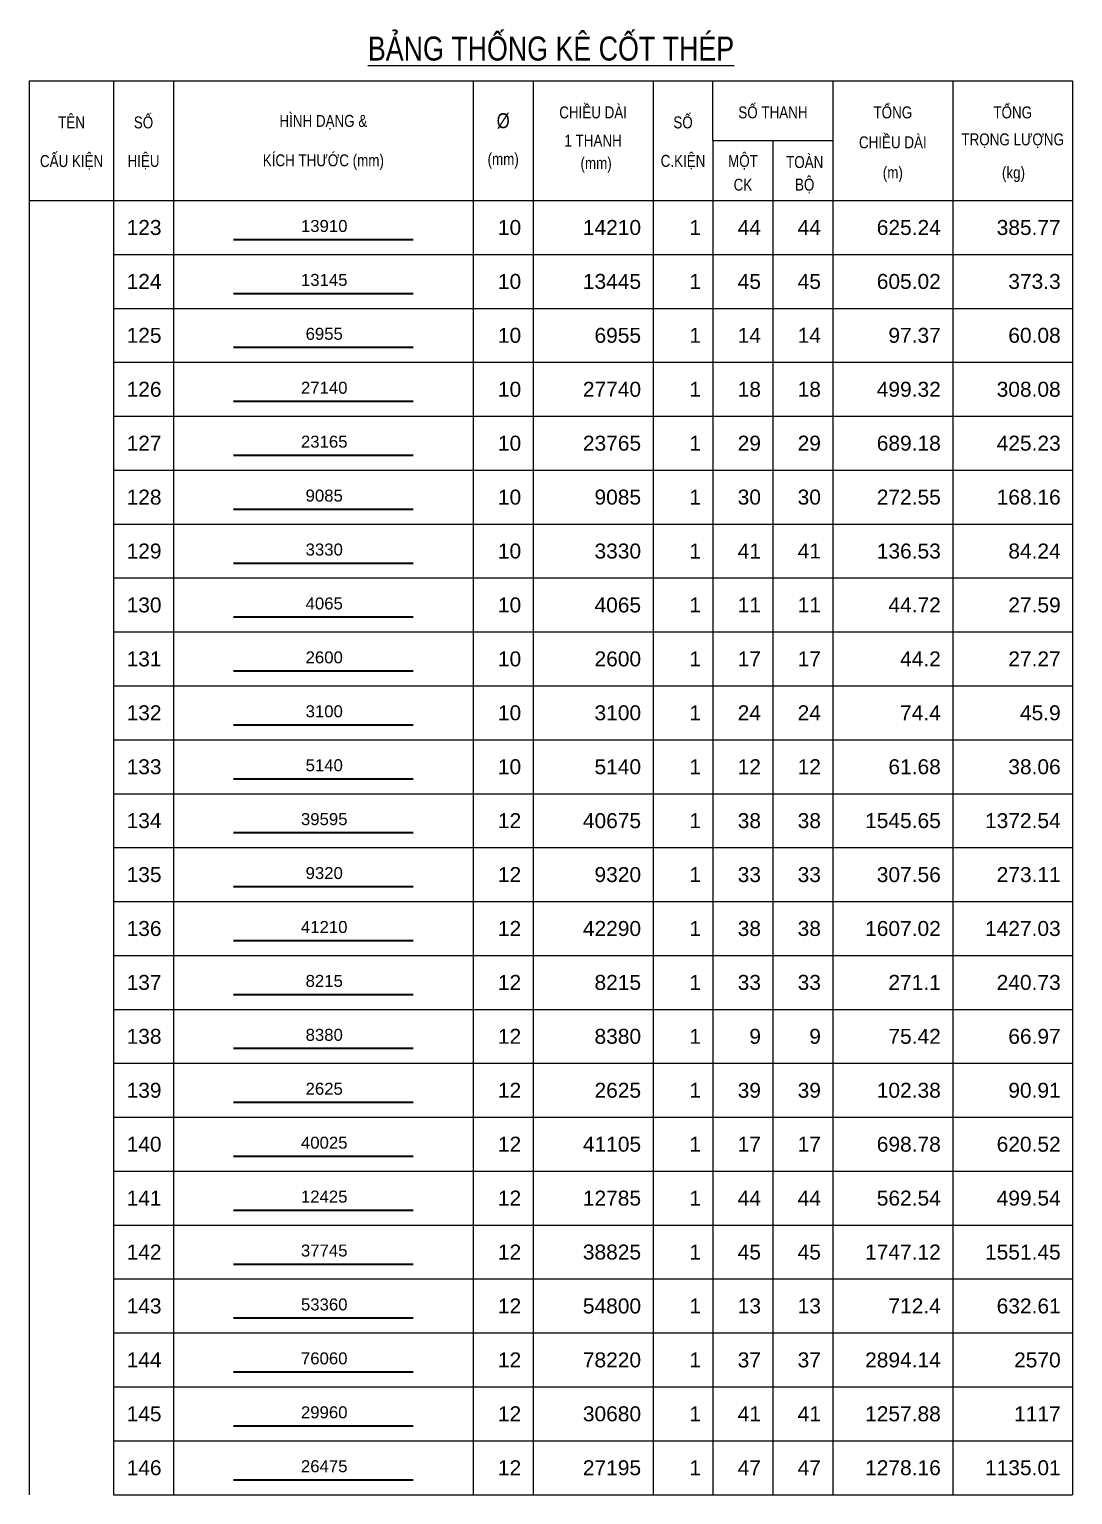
# Model space of a CAD drawing. Header units: millimetres. Extents: x -211477 to 1328726, y -15421 to 98394.
# Drawn here: x 1298092 to 1328726, y 47939 to 90985 of the extents above; entities that cross this region are included whole.
import ezdxf
from ezdxf.enums import TextEntityAlignment as Align

# ---------------------------------------------------------------- set-up
doc = ezdxf.new("R2010")
doc.units = ezdxf.units.MM
doc.header["$MEASUREMENT"] = 0
for name, color, linetype, lineweight in [('NDC_FRAME', 7, 'Continuous', 18), ('NDC_S_REBAR', 4, 'Continuous', 35), ('NDC_S_VN TEXT', 7, 'Continuous', 20), ('NDC_Table', 3, 'Continuous', 20)]:
    doc.layers.add(name, color=color, linetype=linetype, lineweight=lineweight)
doc.styles.add('ARIAL', font='arial.ttf', dxfattribs={"width": 0.8})

# ---------------------------------------------------------------- blocks, each defined once
blk = doc.blocks.new('Tieude')
at = {"layer": 'NDC_Table'}
for p, q in [((0, 2000), (0, 0)), ((0, 2000), (17405, 2000)), ((1405, 2000), (1405, 0)), ((2405, 2000), (2405, 0)), ((7405, 2000), (7405, 0)), ((8405, 2000), (8405, 0)), ((10405, 2000), (10405, 0)), ((11405, 1000), (11405, 2000)), ((13405, 2000), (13405, 0)), ((15405, 2000), (15405, 0)), ((17405, 2000), (17405, 0)), ((11405, 1000), (13405, 1000)), ((11405, 1000), (11405, 0)), ((12405, 1000), (12405, 0)), ((0, 0), (17405, 0))]:
    blk.add_line(p, q, dxfattribs=at)
at = {"layer": 'NDC_S_VN TEXT', "style": 'ARIAL', "width": 0.8}
for s, height, p in [('%%UBẢNG THỐNG KÊ CỐT THÉP', 400, (8703, 2594)), ('HÌNH DẠNG &', 200, (4905, 1333)), ('%%C', 250, (7905, 1333)), ('CHIỀU DÀI', 200, (9405, 1500)), ('SỐ THANH', 200, (12405, 1500)), ('TỔNG', 200, (14405, 1500)), ('TỔNG', 200, (16405, 1500)), ('TÊN', 200, (705, 1333)), ('SỐ', 200, (1905, 1333)), ('SỐ', 200, (10905, 1333)), ('1 THANH', 200, (9405, 1000)), ('CHIỀU DÀI', 200, (14405, 1000)), ('TRỌNG LƯỢNG', 200, (16405, 1000)), ('CẤU KIỆN', 200, (705, 667)), ('HIỆU', 200, (1905, 667)), ('KÍCH THƯỚC (mm)', 200, (4905, 667)), ('(mm)', 200, (7905, 667)), ('(mm)', 200, (9455, 599)), ('C.KIỆN', 200, (10905, 667)), ('MỘT', 200, (11905, 667)), ('TOÀN', 200, (12935, 667)), ('(m)', 200, (14405, 443)), ('(kg)', 200, (16418, 443)), ('CK', 200, (11905, 264)), ('BỘ', 200, (12935, 271))]:
    blk.add_text(s, height=height, dxfattribs=at).set_placement(p, align=Align.MIDDLE)
blk = doc.blocks.new('dang01')
at = {"layer": 'NDC_S_REBAR'}
blk.add_line((3405, -650), (6405, -650), dxfattribs=at)
at = {"layer": 'NDC_Table'}
for p, q in [((0, 0), (0, -900)), ((1405, 0), (1405, -900)), ((2405, 0), (2405, -900)), ((7405, 0), (7405, -900)), ((8405, 0), (8405, -900)), ((10405, 0), (10405, -900)), ((11405, 0), (11405, -900)), ((12405, 0), (12405, -900)), ((13405, 0), (13405, -900)), ((15405, 0), (15405, -900)), ((17405, 0), (17405, -900)), ((1405, -900), (17405, -900))]:
    blk.add_line(p, q, dxfattribs=at)
at = {"layer": 'NDC_S_VN TEXT', "style": 'ARIAL'}
for p in [(2205, -450), (8205, -450), (10205, -450), (11205, -450), (12205, -450), (13205, -450), (15205, -450), (17205, -450)]:
    blk.add_attdef('D03', text='', height=250, dxfattribs=at).set_placement(p, align=Align.MIDDLE_RIGHT)
blk.add_attdef('00000000', text='', height=200, dxfattribs=at).set_placement((4920, -425), align=Align.MIDDLE_CENTER)

msp = doc.modelspace()

# ---------------------------------------------------------------- block references
at = {"layer": 'NDC_FRAME', "xscale": 1.76, "yscale": 1.76, "zscale": 1.76}
msp.add_blockref('Tieude', (1298092.5, 85955), dxfattribs=at)
at = {"layer": 'NDC_FRAME'}
ref = msp.add_blockref('dang01', (1298092.5, 85955), dxfattribs=dict(at, xscale=1.759999999999996, yscale=1.759999999999996, zscale=1.759999999999996))
ref.add_attrib('D03', '123', dxfattribs={"layer": 'NDC_S_VN TEXT', "height": 440, "style": 'ARIAL'}).set_placement((1301973.8, 85163), align=Align.MIDDLE_RIGHT)
ref.add_attrib('00000000', '13910', dxfattribs={"layer": 'NDC_S_VN TEXT', "height": 352, "style": 'ARIAL'}).set_placement((1306751, 85207.5), align=Align.MIDDLE_CENTER)
ref.add_attrib('D03', '10', dxfattribs={"layer": 'NDC_S_VN TEXT', "height": 440, "style": 'ARIAL'}).set_placement((1312533.8, 85163), align=Align.MIDDLE_RIGHT)
ref.add_attrib('D03', '14210', dxfattribs={"layer": 'NDC_S_VN TEXT', "height": 440, "style": 'ARIAL'}).set_placement((1316053.8, 85163), align=Align.MIDDLE_RIGHT)
ref.add_attrib('D03', '1', dxfattribs={"layer": 'NDC_S_VN TEXT', "height": 440, "style": 'ARIAL'}).set_placement((1317813.8, 85163), align=Align.MIDDLE_RIGHT)
ref.add_attrib('D03', '44', dxfattribs={"layer": 'NDC_S_VN TEXT', "height": 440, "style": 'ARIAL'}).set_placement((1319573.8, 85163), align=Align.MIDDLE_RIGHT)
ref.add_attrib('D03', '44', dxfattribs={"layer": 'NDC_S_VN TEXT', "height": 440, "style": 'ARIAL'}).set_placement((1321333.8, 85163.6), align=Align.MIDDLE_RIGHT)
ref.add_attrib('D03', '625.24', dxfattribs={"layer": 'NDC_S_VN TEXT', "height": 440, "style": 'ARIAL'}).set_placement((1324853.8, 85163), align=Align.MIDDLE_RIGHT)
ref.add_attrib('D03', '385.77', dxfattribs={"layer": 'NDC_S_VN TEXT', "height": 440, "style": 'ARIAL'}).set_placement((1328373.8, 85163), align=Align.MIDDLE_RIGHT)
ref = msp.add_blockref('dang01', (1298092.5, 84371), dxfattribs=dict(at, xscale=1.759999999999996, yscale=1.759999999999996, zscale=1.759999999999996))
ref.add_attrib('D03', '124', dxfattribs={"layer": 'NDC_S_VN TEXT', "height": 440, "style": 'ARIAL'}).set_placement((1301973.8, 83579), align=Align.MIDDLE_RIGHT)
ref.add_attrib('00000000', '13145', dxfattribs={"layer": 'NDC_S_VN TEXT', "height": 352, "style": 'ARIAL'}).set_placement((1306751, 83623.5), align=Align.MIDDLE_CENTER)
ref.add_attrib('D03', '10', dxfattribs={"layer": 'NDC_S_VN TEXT', "height": 440, "style": 'ARIAL'}).set_placement((1312533.8, 83579), align=Align.MIDDLE_RIGHT)
ref.add_attrib('D03', '13445', dxfattribs={"layer": 'NDC_S_VN TEXT', "height": 440, "style": 'ARIAL'}).set_placement((1316053.8, 83579), align=Align.MIDDLE_RIGHT)
ref.add_attrib('D03', '1', dxfattribs={"layer": 'NDC_S_VN TEXT', "height": 440, "style": 'ARIAL'}).set_placement((1317813.8, 83579), align=Align.MIDDLE_RIGHT)
ref.add_attrib('D03', '45', dxfattribs={"layer": 'NDC_S_VN TEXT', "height": 440, "style": 'ARIAL'}).set_placement((1319573.8, 83579), align=Align.MIDDLE_RIGHT)
ref.add_attrib('D03', '45', dxfattribs={"layer": 'NDC_S_VN TEXT', "height": 440, "style": 'ARIAL'}).set_placement((1321333.8, 83579.6), align=Align.MIDDLE_RIGHT)
ref.add_attrib('D03', '605.02', dxfattribs={"layer": 'NDC_S_VN TEXT', "height": 440, "style": 'ARIAL'}).set_placement((1324853.8, 83579), align=Align.MIDDLE_RIGHT)
ref.add_attrib('D03', '373.3', dxfattribs={"layer": 'NDC_S_VN TEXT', "height": 440, "style": 'ARIAL'}).set_placement((1328373.8, 83579), align=Align.MIDDLE_RIGHT)
ref = msp.add_blockref('dang01', (1298092.5, 82787), dxfattribs=dict(at, xscale=1.759999999999996, yscale=1.759999999999996, zscale=1.759999999999996))
ref.add_attrib('D03', '125', dxfattribs={"layer": 'NDC_S_VN TEXT', "height": 440, "style": 'ARIAL'}).set_placement((1301973.8, 81995), align=Align.MIDDLE_RIGHT)
ref.add_attrib('00000000', '6955', dxfattribs={"layer": 'NDC_S_VN TEXT', "height": 352, "style": 'ARIAL'}).set_placement((1306751, 82039.5), align=Align.MIDDLE_CENTER)
ref.add_attrib('D03', '10', dxfattribs={"layer": 'NDC_S_VN TEXT', "height": 440, "style": 'ARIAL'}).set_placement((1312533.8, 81995), align=Align.MIDDLE_RIGHT)
ref.add_attrib('D03', '6955', dxfattribs={"layer": 'NDC_S_VN TEXT', "height": 440, "style": 'ARIAL'}).set_placement((1316053.8, 81995), align=Align.MIDDLE_RIGHT)
ref.add_attrib('D03', '1', dxfattribs={"layer": 'NDC_S_VN TEXT', "height": 440, "style": 'ARIAL'}).set_placement((1317813.8, 81995), align=Align.MIDDLE_RIGHT)
ref.add_attrib('D03', '14', dxfattribs={"layer": 'NDC_S_VN TEXT', "height": 440, "style": 'ARIAL'}).set_placement((1319573.8, 81995), align=Align.MIDDLE_RIGHT)
ref.add_attrib('D03', '14', dxfattribs={"layer": 'NDC_S_VN TEXT', "height": 440, "style": 'ARIAL'}).set_placement((1321333.8, 81995.6), align=Align.MIDDLE_RIGHT)
ref.add_attrib('D03', '97.37', dxfattribs={"layer": 'NDC_S_VN TEXT', "height": 440, "style": 'ARIAL'}).set_placement((1324853.8, 81995), align=Align.MIDDLE_RIGHT)
ref.add_attrib('D03', '60.08', dxfattribs={"layer": 'NDC_S_VN TEXT', "height": 440, "style": 'ARIAL'}).set_placement((1328373.8, 81995), align=Align.MIDDLE_RIGHT)
ref = msp.add_blockref('dang01', (1298092.5, 81203), dxfattribs=dict(at, xscale=1.759999999999996, yscale=1.759999999999996, zscale=1.759999999999996))
ref.add_attrib('D03', '126', dxfattribs={"layer": 'NDC_S_VN TEXT', "height": 440, "style": 'ARIAL'}).set_placement((1301973.8, 80411), align=Align.MIDDLE_RIGHT)
ref.add_attrib('00000000', '27140', dxfattribs={"layer": 'NDC_S_VN TEXT', "height": 352, "style": 'ARIAL'}).set_placement((1306751, 80455.5), align=Align.MIDDLE_CENTER)
ref.add_attrib('D03', '10', dxfattribs={"layer": 'NDC_S_VN TEXT', "height": 440, "style": 'ARIAL'}).set_placement((1312533.8, 80411), align=Align.MIDDLE_RIGHT)
ref.add_attrib('D03', '27740', dxfattribs={"layer": 'NDC_S_VN TEXT', "height": 440, "style": 'ARIAL'}).set_placement((1316053.8, 80411), align=Align.MIDDLE_RIGHT)
ref.add_attrib('D03', '1', dxfattribs={"layer": 'NDC_S_VN TEXT', "height": 440, "style": 'ARIAL'}).set_placement((1317813.8, 80411), align=Align.MIDDLE_RIGHT)
ref.add_attrib('D03', '18', dxfattribs={"layer": 'NDC_S_VN TEXT', "height": 440, "style": 'ARIAL'}).set_placement((1319573.8, 80411), align=Align.MIDDLE_RIGHT)
ref.add_attrib('D03', '18', dxfattribs={"layer": 'NDC_S_VN TEXT', "height": 440, "style": 'ARIAL'}).set_placement((1321333.8, 80411.6), align=Align.MIDDLE_RIGHT)
ref.add_attrib('D03', '499.32', dxfattribs={"layer": 'NDC_S_VN TEXT', "height": 440, "style": 'ARIAL'}).set_placement((1324853.8, 80411), align=Align.MIDDLE_RIGHT)
ref.add_attrib('D03', '308.08', dxfattribs={"layer": 'NDC_S_VN TEXT', "height": 440, "style": 'ARIAL'}).set_placement((1328373.8, 80411), align=Align.MIDDLE_RIGHT)
ref = msp.add_blockref('dang01', (1298092.5, 79619), dxfattribs=dict(at, xscale=1.759999999999996, yscale=1.759999999999996, zscale=1.759999999999996))
ref.add_attrib('D03', '127', dxfattribs={"layer": 'NDC_S_VN TEXT', "height": 440, "style": 'ARIAL'}).set_placement((1301973.8, 78827), align=Align.MIDDLE_RIGHT)
ref.add_attrib('00000000', '23165', dxfattribs={"layer": 'NDC_S_VN TEXT', "height": 352, "style": 'ARIAL'}).set_placement((1306751, 78871.5), align=Align.MIDDLE_CENTER)
ref.add_attrib('D03', '10', dxfattribs={"layer": 'NDC_S_VN TEXT', "height": 440, "style": 'ARIAL'}).set_placement((1312533.8, 78827), align=Align.MIDDLE_RIGHT)
ref.add_attrib('D03', '23765', dxfattribs={"layer": 'NDC_S_VN TEXT', "height": 440, "style": 'ARIAL'}).set_placement((1316053.8, 78827), align=Align.MIDDLE_RIGHT)
ref.add_attrib('D03', '1', dxfattribs={"layer": 'NDC_S_VN TEXT', "height": 440, "style": 'ARIAL'}).set_placement((1317813.8, 78827), align=Align.MIDDLE_RIGHT)
ref.add_attrib('D03', '29', dxfattribs={"layer": 'NDC_S_VN TEXT', "height": 440, "style": 'ARIAL'}).set_placement((1319573.8, 78827), align=Align.MIDDLE_RIGHT)
ref.add_attrib('D03', '29', dxfattribs={"layer": 'NDC_S_VN TEXT', "height": 440, "style": 'ARIAL'}).set_placement((1321333.8, 78827.6), align=Align.MIDDLE_RIGHT)
ref.add_attrib('D03', '689.18', dxfattribs={"layer": 'NDC_S_VN TEXT', "height": 440, "style": 'ARIAL'}).set_placement((1324853.8, 78827), align=Align.MIDDLE_RIGHT)
ref.add_attrib('D03', '425.23', dxfattribs={"layer": 'NDC_S_VN TEXT', "height": 440, "style": 'ARIAL'}).set_placement((1328373.8, 78827), align=Align.MIDDLE_RIGHT)
ref = msp.add_blockref('dang01', (1298092.5, 78035), dxfattribs=dict(at, xscale=1.759999999999996, yscale=1.759999999999996, zscale=1.759999999999996))
ref.add_attrib('D03', '128', dxfattribs={"layer": 'NDC_S_VN TEXT', "height": 440, "style": 'ARIAL'}).set_placement((1301973.8, 77243), align=Align.MIDDLE_RIGHT)
ref.add_attrib('00000000', '9085', dxfattribs={"layer": 'NDC_S_VN TEXT', "height": 352, "style": 'ARIAL'}).set_placement((1306751, 77287.5), align=Align.MIDDLE_CENTER)
ref.add_attrib('D03', '10', dxfattribs={"layer": 'NDC_S_VN TEXT', "height": 440, "style": 'ARIAL'}).set_placement((1312533.8, 77243), align=Align.MIDDLE_RIGHT)
ref.add_attrib('D03', '9085', dxfattribs={"layer": 'NDC_S_VN TEXT', "height": 440, "style": 'ARIAL'}).set_placement((1316053.8, 77243), align=Align.MIDDLE_RIGHT)
ref.add_attrib('D03', '1', dxfattribs={"layer": 'NDC_S_VN TEXT', "height": 440, "style": 'ARIAL'}).set_placement((1317813.8, 77243), align=Align.MIDDLE_RIGHT)
ref.add_attrib('D03', '30', dxfattribs={"layer": 'NDC_S_VN TEXT', "height": 440, "style": 'ARIAL'}).set_placement((1319573.8, 77243), align=Align.MIDDLE_RIGHT)
ref.add_attrib('D03', '30', dxfattribs={"layer": 'NDC_S_VN TEXT', "height": 440, "style": 'ARIAL'}).set_placement((1321333.8, 77243.6), align=Align.MIDDLE_RIGHT)
ref.add_attrib('D03', '272.55', dxfattribs={"layer": 'NDC_S_VN TEXT', "height": 440, "style": 'ARIAL'}).set_placement((1324853.8, 77243), align=Align.MIDDLE_RIGHT)
ref.add_attrib('D03', '168.16', dxfattribs={"layer": 'NDC_S_VN TEXT', "height": 440, "style": 'ARIAL'}).set_placement((1328373.8, 77243), align=Align.MIDDLE_RIGHT)
ref = msp.add_blockref('dang01', (1298092.5, 76451), dxfattribs=dict(at, xscale=1.759999999999996, yscale=1.759999999999996, zscale=1.759999999999996))
ref.add_attrib('D03', '129', dxfattribs={"layer": 'NDC_S_VN TEXT', "height": 440, "style": 'ARIAL'}).set_placement((1301973.8, 75659), align=Align.MIDDLE_RIGHT)
ref.add_attrib('00000000', '3330', dxfattribs={"layer": 'NDC_S_VN TEXT', "height": 352, "style": 'ARIAL'}).set_placement((1306751, 75703.5), align=Align.MIDDLE_CENTER)
ref.add_attrib('D03', '10', dxfattribs={"layer": 'NDC_S_VN TEXT', "height": 440, "style": 'ARIAL'}).set_placement((1312533.8, 75659), align=Align.MIDDLE_RIGHT)
ref.add_attrib('D03', '3330', dxfattribs={"layer": 'NDC_S_VN TEXT', "height": 440, "style": 'ARIAL'}).set_placement((1316053.8, 75659), align=Align.MIDDLE_RIGHT)
ref.add_attrib('D03', '1', dxfattribs={"layer": 'NDC_S_VN TEXT', "height": 440, "style": 'ARIAL'}).set_placement((1317813.8, 75659), align=Align.MIDDLE_RIGHT)
ref.add_attrib('D03', '41', dxfattribs={"layer": 'NDC_S_VN TEXT', "height": 440, "style": 'ARIAL'}).set_placement((1319573.8, 75659), align=Align.MIDDLE_RIGHT)
ref.add_attrib('D03', '41', dxfattribs={"layer": 'NDC_S_VN TEXT', "height": 440, "style": 'ARIAL'}).set_placement((1321333.8, 75659.6), align=Align.MIDDLE_RIGHT)
ref.add_attrib('D03', '136.53', dxfattribs={"layer": 'NDC_S_VN TEXT', "height": 440, "style": 'ARIAL'}).set_placement((1324853.8, 75659), align=Align.MIDDLE_RIGHT)
ref.add_attrib('D03', '84.24', dxfattribs={"layer": 'NDC_S_VN TEXT', "height": 440, "style": 'ARIAL'}).set_placement((1328373.8, 75659), align=Align.MIDDLE_RIGHT)
ref = msp.add_blockref('dang01', (1298092.5, 74867), dxfattribs=dict(at, xscale=1.759999999999996, yscale=1.759999999999996, zscale=1.759999999999996))
ref.add_attrib('D03', '130', dxfattribs={"layer": 'NDC_S_VN TEXT', "height": 440, "style": 'ARIAL'}).set_placement((1301973.8, 74075), align=Align.MIDDLE_RIGHT)
ref.add_attrib('00000000', '4065', dxfattribs={"layer": 'NDC_S_VN TEXT', "height": 352, "style": 'ARIAL'}).set_placement((1306751, 74119.5), align=Align.MIDDLE_CENTER)
ref.add_attrib('D03', '10', dxfattribs={"layer": 'NDC_S_VN TEXT', "height": 440, "style": 'ARIAL'}).set_placement((1312533.8, 74075), align=Align.MIDDLE_RIGHT)
ref.add_attrib('D03', '4065', dxfattribs={"layer": 'NDC_S_VN TEXT', "height": 440, "style": 'ARIAL'}).set_placement((1316053.8, 74075), align=Align.MIDDLE_RIGHT)
ref.add_attrib('D03', '1', dxfattribs={"layer": 'NDC_S_VN TEXT', "height": 440, "style": 'ARIAL'}).set_placement((1317813.8, 74075), align=Align.MIDDLE_RIGHT)
ref.add_attrib('D03', '11', dxfattribs={"layer": 'NDC_S_VN TEXT', "height": 440, "style": 'ARIAL'}).set_placement((1319573.8, 74075), align=Align.MIDDLE_RIGHT)
ref.add_attrib('D03', '11', dxfattribs={"layer": 'NDC_S_VN TEXT', "height": 440, "style": 'ARIAL'}).set_placement((1321333.8, 74075.6), align=Align.MIDDLE_RIGHT)
ref.add_attrib('D03', '44.72', dxfattribs={"layer": 'NDC_S_VN TEXT', "height": 440, "style": 'ARIAL'}).set_placement((1324853.8, 74075), align=Align.MIDDLE_RIGHT)
ref.add_attrib('D03', '27.59', dxfattribs={"layer": 'NDC_S_VN TEXT', "height": 440, "style": 'ARIAL'}).set_placement((1328373.8, 74075), align=Align.MIDDLE_RIGHT)
ref = msp.add_blockref('dang01', (1298092.5, 73283), dxfattribs=dict(at, xscale=1.759999999999996, yscale=1.759999999999996, zscale=1.759999999999996))
ref.add_attrib('D03', '131', dxfattribs={"layer": 'NDC_S_VN TEXT', "height": 440, "style": 'ARIAL'}).set_placement((1301973.8, 72491), align=Align.MIDDLE_RIGHT)
ref.add_attrib('00000000', '2600', dxfattribs={"layer": 'NDC_S_VN TEXT', "height": 352, "style": 'ARIAL'}).set_placement((1306751, 72535.5), align=Align.MIDDLE_CENTER)
ref.add_attrib('D03', '10', dxfattribs={"layer": 'NDC_S_VN TEXT', "height": 440, "style": 'ARIAL'}).set_placement((1312533.8, 72491), align=Align.MIDDLE_RIGHT)
ref.add_attrib('D03', '2600', dxfattribs={"layer": 'NDC_S_VN TEXT', "height": 440, "style": 'ARIAL'}).set_placement((1316053.8, 72491), align=Align.MIDDLE_RIGHT)
ref.add_attrib('D03', '1', dxfattribs={"layer": 'NDC_S_VN TEXT', "height": 440, "style": 'ARIAL'}).set_placement((1317813.8, 72491), align=Align.MIDDLE_RIGHT)
ref.add_attrib('D03', '17', dxfattribs={"layer": 'NDC_S_VN TEXT', "height": 440, "style": 'ARIAL'}).set_placement((1319573.8, 72491), align=Align.MIDDLE_RIGHT)
ref.add_attrib('D03', '17', dxfattribs={"layer": 'NDC_S_VN TEXT', "height": 440, "style": 'ARIAL'}).set_placement((1321333.8, 72491.6), align=Align.MIDDLE_RIGHT)
ref.add_attrib('D03', '44.2', dxfattribs={"layer": 'NDC_S_VN TEXT', "height": 440, "style": 'ARIAL'}).set_placement((1324853.8, 72491), align=Align.MIDDLE_RIGHT)
ref.add_attrib('D03', '27.27', dxfattribs={"layer": 'NDC_S_VN TEXT', "height": 440, "style": 'ARIAL'}).set_placement((1328373.8, 72491), align=Align.MIDDLE_RIGHT)
ref = msp.add_blockref('dang01', (1298092.5, 71699), dxfattribs=dict(at, xscale=1.759999999999996, yscale=1.759999999999996, zscale=1.759999999999996))
ref.add_attrib('D03', '132', dxfattribs={"layer": 'NDC_S_VN TEXT', "height": 440, "style": 'ARIAL'}).set_placement((1301973.8, 70907), align=Align.MIDDLE_RIGHT)
ref.add_attrib('00000000', '3100', dxfattribs={"layer": 'NDC_S_VN TEXT', "height": 352, "style": 'ARIAL'}).set_placement((1306751, 70951.5), align=Align.MIDDLE_CENTER)
ref.add_attrib('D03', '10', dxfattribs={"layer": 'NDC_S_VN TEXT', "height": 440, "style": 'ARIAL'}).set_placement((1312533.8, 70907), align=Align.MIDDLE_RIGHT)
ref.add_attrib('D03', '3100', dxfattribs={"layer": 'NDC_S_VN TEXT', "height": 440, "style": 'ARIAL'}).set_placement((1316053.8, 70907), align=Align.MIDDLE_RIGHT)
ref.add_attrib('D03', '1', dxfattribs={"layer": 'NDC_S_VN TEXT', "height": 440, "style": 'ARIAL'}).set_placement((1317813.8, 70907), align=Align.MIDDLE_RIGHT)
ref.add_attrib('D03', '24', dxfattribs={"layer": 'NDC_S_VN TEXT', "height": 440, "style": 'ARIAL'}).set_placement((1319573.8, 70907), align=Align.MIDDLE_RIGHT)
ref.add_attrib('D03', '24', dxfattribs={"layer": 'NDC_S_VN TEXT', "height": 440, "style": 'ARIAL'}).set_placement((1321333.8, 70907.6), align=Align.MIDDLE_RIGHT)
ref.add_attrib('D03', '74.4', dxfattribs={"layer": 'NDC_S_VN TEXT', "height": 440, "style": 'ARIAL'}).set_placement((1324853.8, 70907), align=Align.MIDDLE_RIGHT)
ref.add_attrib('D03', '45.9', dxfattribs={"layer": 'NDC_S_VN TEXT', "height": 440, "style": 'ARIAL'}).set_placement((1328373.8, 70907), align=Align.MIDDLE_RIGHT)
ref = msp.add_blockref('dang01', (1298092.5, 70115), dxfattribs=dict(at, xscale=1.759999999999996, yscale=1.759999999999996, zscale=1.759999999999996))
ref.add_attrib('D03', '133', dxfattribs={"layer": 'NDC_S_VN TEXT', "height": 440, "style": 'ARIAL'}).set_placement((1301973.8, 69323), align=Align.MIDDLE_RIGHT)
ref.add_attrib('00000000', '5140', dxfattribs={"layer": 'NDC_S_VN TEXT', "height": 352, "style": 'ARIAL'}).set_placement((1306751, 69367.5), align=Align.MIDDLE_CENTER)
ref.add_attrib('D03', '10', dxfattribs={"layer": 'NDC_S_VN TEXT', "height": 440, "style": 'ARIAL'}).set_placement((1312533.8, 69323), align=Align.MIDDLE_RIGHT)
ref.add_attrib('D03', '5140', dxfattribs={"layer": 'NDC_S_VN TEXT', "height": 440, "style": 'ARIAL'}).set_placement((1316053.8, 69323), align=Align.MIDDLE_RIGHT)
ref.add_attrib('D03', '1', dxfattribs={"layer": 'NDC_S_VN TEXT', "height": 440, "style": 'ARIAL'}).set_placement((1317813.8, 69323), align=Align.MIDDLE_RIGHT)
ref.add_attrib('D03', '12', dxfattribs={"layer": 'NDC_S_VN TEXT', "height": 440, "style": 'ARIAL'}).set_placement((1319573.8, 69323), align=Align.MIDDLE_RIGHT)
ref.add_attrib('D03', '12', dxfattribs={"layer": 'NDC_S_VN TEXT', "height": 440, "style": 'ARIAL'}).set_placement((1321333.8, 69323.6), align=Align.MIDDLE_RIGHT)
ref.add_attrib('D03', '61.68', dxfattribs={"layer": 'NDC_S_VN TEXT', "height": 440, "style": 'ARIAL'}).set_placement((1324853.8, 69323), align=Align.MIDDLE_RIGHT)
ref.add_attrib('D03', '38.06', dxfattribs={"layer": 'NDC_S_VN TEXT', "height": 440, "style": 'ARIAL'}).set_placement((1328373.8, 69323), align=Align.MIDDLE_RIGHT)
ref = msp.add_blockref('dang01', (1298092.5, 68531), dxfattribs=dict(at, xscale=1.759999999999996, yscale=1.759999999999996, zscale=1.759999999999996))
ref.add_attrib('D03', '134', dxfattribs={"layer": 'NDC_S_VN TEXT', "height": 440, "style": 'ARIAL'}).set_placement((1301973.8, 67739), align=Align.MIDDLE_RIGHT)
ref.add_attrib('00000000', '39595', dxfattribs={"layer": 'NDC_S_VN TEXT', "height": 352, "style": 'ARIAL'}).set_placement((1306751, 67783.5), align=Align.MIDDLE_CENTER)
ref.add_attrib('D03', '12', dxfattribs={"layer": 'NDC_S_VN TEXT', "height": 440, "style": 'ARIAL'}).set_placement((1312533.8, 67739), align=Align.MIDDLE_RIGHT)
ref.add_attrib('D03', '40675', dxfattribs={"layer": 'NDC_S_VN TEXT', "height": 440, "style": 'ARIAL'}).set_placement((1316053.8, 67739), align=Align.MIDDLE_RIGHT)
ref.add_attrib('D03', '1', dxfattribs={"layer": 'NDC_S_VN TEXT', "height": 440, "style": 'ARIAL'}).set_placement((1317813.8, 67739), align=Align.MIDDLE_RIGHT)
ref.add_attrib('D03', '38', dxfattribs={"layer": 'NDC_S_VN TEXT', "height": 440, "style": 'ARIAL'}).set_placement((1319573.8, 67739), align=Align.MIDDLE_RIGHT)
ref.add_attrib('D03', '38', dxfattribs={"layer": 'NDC_S_VN TEXT', "height": 440, "style": 'ARIAL'}).set_placement((1321333.8, 67739.6), align=Align.MIDDLE_RIGHT)
ref.add_attrib('D03', '1545.65', dxfattribs={"layer": 'NDC_S_VN TEXT', "height": 440, "style": 'ARIAL'}).set_placement((1324853.8, 67739), align=Align.MIDDLE_RIGHT)
ref.add_attrib('D03', '1372.54', dxfattribs={"layer": 'NDC_S_VN TEXT', "height": 440, "style": 'ARIAL'}).set_placement((1328373.8, 67739), align=Align.MIDDLE_RIGHT)
ref = msp.add_blockref('dang01', (1298092.5, 66947), dxfattribs=dict(at, xscale=1.759999999999996, yscale=1.759999999999996, zscale=1.759999999999996))
ref.add_attrib('D03', '135', dxfattribs={"layer": 'NDC_S_VN TEXT', "height": 440, "style": 'ARIAL'}).set_placement((1301973.8, 66155), align=Align.MIDDLE_RIGHT)
ref.add_attrib('00000000', '9320', dxfattribs={"layer": 'NDC_S_VN TEXT', "height": 352, "style": 'ARIAL'}).set_placement((1306751, 66199.5), align=Align.MIDDLE_CENTER)
ref.add_attrib('D03', '12', dxfattribs={"layer": 'NDC_S_VN TEXT', "height": 440, "style": 'ARIAL'}).set_placement((1312533.8, 66155), align=Align.MIDDLE_RIGHT)
ref.add_attrib('D03', '9320', dxfattribs={"layer": 'NDC_S_VN TEXT', "height": 440, "style": 'ARIAL'}).set_placement((1316053.8, 66155), align=Align.MIDDLE_RIGHT)
ref.add_attrib('D03', '1', dxfattribs={"layer": 'NDC_S_VN TEXT', "height": 440, "style": 'ARIAL'}).set_placement((1317813.8, 66155), align=Align.MIDDLE_RIGHT)
ref.add_attrib('D03', '33', dxfattribs={"layer": 'NDC_S_VN TEXT', "height": 440, "style": 'ARIAL'}).set_placement((1319573.8, 66155), align=Align.MIDDLE_RIGHT)
ref.add_attrib('D03', '33', dxfattribs={"layer": 'NDC_S_VN TEXT', "height": 440, "style": 'ARIAL'}).set_placement((1321333.8, 66155.6), align=Align.MIDDLE_RIGHT)
ref.add_attrib('D03', '307.56', dxfattribs={"layer": 'NDC_S_VN TEXT', "height": 440, "style": 'ARIAL'}).set_placement((1324853.8, 66155), align=Align.MIDDLE_RIGHT)
ref.add_attrib('D03', '273.11', dxfattribs={"layer": 'NDC_S_VN TEXT', "height": 440, "style": 'ARIAL'}).set_placement((1328373.8, 66155), align=Align.MIDDLE_RIGHT)
ref = msp.add_blockref('dang01', (1298092.5, 65363), dxfattribs=dict(at, xscale=1.759999999999996, yscale=1.759999999999996, zscale=1.759999999999996))
ref.add_attrib('D03', '136', dxfattribs={"layer": 'NDC_S_VN TEXT', "height": 440, "style": 'ARIAL'}).set_placement((1301973.8, 64571), align=Align.MIDDLE_RIGHT)
ref.add_attrib('00000000', '41210', dxfattribs={"layer": 'NDC_S_VN TEXT', "height": 352, "style": 'ARIAL'}).set_placement((1306751, 64615.5), align=Align.MIDDLE_CENTER)
ref.add_attrib('D03', '12', dxfattribs={"layer": 'NDC_S_VN TEXT', "height": 440, "style": 'ARIAL'}).set_placement((1312533.8, 64571), align=Align.MIDDLE_RIGHT)
ref.add_attrib('D03', '42290', dxfattribs={"layer": 'NDC_S_VN TEXT', "height": 440, "style": 'ARIAL'}).set_placement((1316053.8, 64571), align=Align.MIDDLE_RIGHT)
ref.add_attrib('D03', '1', dxfattribs={"layer": 'NDC_S_VN TEXT', "height": 440, "style": 'ARIAL'}).set_placement((1317813.8, 64571), align=Align.MIDDLE_RIGHT)
ref.add_attrib('D03', '38', dxfattribs={"layer": 'NDC_S_VN TEXT', "height": 440, "style": 'ARIAL'}).set_placement((1319573.8, 64571), align=Align.MIDDLE_RIGHT)
ref.add_attrib('D03', '38', dxfattribs={"layer": 'NDC_S_VN TEXT', "height": 440, "style": 'ARIAL'}).set_placement((1321333.8, 64571.6), align=Align.MIDDLE_RIGHT)
ref.add_attrib('D03', '1607.02', dxfattribs={"layer": 'NDC_S_VN TEXT', "height": 440, "style": 'ARIAL'}).set_placement((1324853.8, 64571), align=Align.MIDDLE_RIGHT)
ref.add_attrib('D03', '1427.03', dxfattribs={"layer": 'NDC_S_VN TEXT', "height": 440, "style": 'ARIAL'}).set_placement((1328373.8, 64571), align=Align.MIDDLE_RIGHT)
ref = msp.add_blockref('dang01', (1298092.5, 63779), dxfattribs=dict(at, xscale=1.759999999999996, yscale=1.759999999999996, zscale=1.759999999999996))
ref.add_attrib('D03', '137', dxfattribs={"layer": 'NDC_S_VN TEXT', "height": 440, "style": 'ARIAL'}).set_placement((1301973.8, 62987), align=Align.MIDDLE_RIGHT)
ref.add_attrib('00000000', '8215', dxfattribs={"layer": 'NDC_S_VN TEXT', "height": 352, "style": 'ARIAL'}).set_placement((1306751, 63031.5), align=Align.MIDDLE_CENTER)
ref.add_attrib('D03', '12', dxfattribs={"layer": 'NDC_S_VN TEXT', "height": 440, "style": 'ARIAL'}).set_placement((1312533.8, 62987), align=Align.MIDDLE_RIGHT)
ref.add_attrib('D03', '8215', dxfattribs={"layer": 'NDC_S_VN TEXT', "height": 440, "style": 'ARIAL'}).set_placement((1316053.8, 62987), align=Align.MIDDLE_RIGHT)
ref.add_attrib('D03', '1', dxfattribs={"layer": 'NDC_S_VN TEXT', "height": 440, "style": 'ARIAL'}).set_placement((1317813.8, 62987), align=Align.MIDDLE_RIGHT)
ref.add_attrib('D03', '33', dxfattribs={"layer": 'NDC_S_VN TEXT', "height": 440, "style": 'ARIAL'}).set_placement((1319573.8, 62987), align=Align.MIDDLE_RIGHT)
ref.add_attrib('D03', '33', dxfattribs={"layer": 'NDC_S_VN TEXT', "height": 440, "style": 'ARIAL'}).set_placement((1321333.8, 62987.6), align=Align.MIDDLE_RIGHT)
ref.add_attrib('D03', '271.1', dxfattribs={"layer": 'NDC_S_VN TEXT', "height": 440, "style": 'ARIAL'}).set_placement((1324853.8, 62987), align=Align.MIDDLE_RIGHT)
ref.add_attrib('D03', '240.73', dxfattribs={"layer": 'NDC_S_VN TEXT', "height": 440, "style": 'ARIAL'}).set_placement((1328373.8, 62987), align=Align.MIDDLE_RIGHT)
ref = msp.add_blockref('dang01', (1298092.5, 62195), dxfattribs=dict(at, xscale=1.759999999999996, yscale=1.759999999999996, zscale=1.759999999999996))
ref.add_attrib('D03', '138', dxfattribs={"layer": 'NDC_S_VN TEXT', "height": 440, "style": 'ARIAL'}).set_placement((1301973.8, 61403), align=Align.MIDDLE_RIGHT)
ref.add_attrib('00000000', '8380', dxfattribs={"layer": 'NDC_S_VN TEXT', "height": 352, "style": 'ARIAL'}).set_placement((1306751, 61447.5), align=Align.MIDDLE_CENTER)
ref.add_attrib('D03', '12', dxfattribs={"layer": 'NDC_S_VN TEXT', "height": 440, "style": 'ARIAL'}).set_placement((1312533.8, 61403), align=Align.MIDDLE_RIGHT)
ref.add_attrib('D03', '8380', dxfattribs={"layer": 'NDC_S_VN TEXT', "height": 440, "style": 'ARIAL'}).set_placement((1316053.8, 61403), align=Align.MIDDLE_RIGHT)
ref.add_attrib('D03', '1', dxfattribs={"layer": 'NDC_S_VN TEXT', "height": 440, "style": 'ARIAL'}).set_placement((1317813.8, 61403), align=Align.MIDDLE_RIGHT)
ref.add_attrib('D03', '9', dxfattribs={"layer": 'NDC_S_VN TEXT', "height": 440, "style": 'ARIAL'}).set_placement((1319573.8, 61403), align=Align.MIDDLE_RIGHT)
ref.add_attrib('D03', '9', dxfattribs={"layer": 'NDC_S_VN TEXT', "height": 440, "style": 'ARIAL'}).set_placement((1321333.8, 61403.6), align=Align.MIDDLE_RIGHT)
ref.add_attrib('D03', '75.42', dxfattribs={"layer": 'NDC_S_VN TEXT', "height": 440, "style": 'ARIAL'}).set_placement((1324853.8, 61403), align=Align.MIDDLE_RIGHT)
ref.add_attrib('D03', '66.97', dxfattribs={"layer": 'NDC_S_VN TEXT', "height": 440, "style": 'ARIAL'}).set_placement((1328373.8, 61403), align=Align.MIDDLE_RIGHT)
ref = msp.add_blockref('dang01', (1298092.5, 60611), dxfattribs=dict(at, xscale=1.759999999999996, yscale=1.759999999999996, zscale=1.759999999999996))
ref.add_attrib('D03', '139', dxfattribs={"layer": 'NDC_S_VN TEXT', "height": 440, "style": 'ARIAL'}).set_placement((1301973.8, 59819), align=Align.MIDDLE_RIGHT)
ref.add_attrib('00000000', '2625', dxfattribs={"layer": 'NDC_S_VN TEXT', "height": 352, "style": 'ARIAL'}).set_placement((1306751, 59863.5), align=Align.MIDDLE_CENTER)
ref.add_attrib('D03', '12', dxfattribs={"layer": 'NDC_S_VN TEXT', "height": 440, "style": 'ARIAL'}).set_placement((1312533.8, 59819), align=Align.MIDDLE_RIGHT)
ref.add_attrib('D03', '2625', dxfattribs={"layer": 'NDC_S_VN TEXT', "height": 440, "style": 'ARIAL'}).set_placement((1316053.8, 59819), align=Align.MIDDLE_RIGHT)
ref.add_attrib('D03', '1', dxfattribs={"layer": 'NDC_S_VN TEXT', "height": 440, "style": 'ARIAL'}).set_placement((1317813.8, 59819), align=Align.MIDDLE_RIGHT)
ref.add_attrib('D03', '39', dxfattribs={"layer": 'NDC_S_VN TEXT', "height": 440, "style": 'ARIAL'}).set_placement((1319573.8, 59819), align=Align.MIDDLE_RIGHT)
ref.add_attrib('D03', '39', dxfattribs={"layer": 'NDC_S_VN TEXT', "height": 440, "style": 'ARIAL'}).set_placement((1321333.8, 59819.6), align=Align.MIDDLE_RIGHT)
ref.add_attrib('D03', '102.38', dxfattribs={"layer": 'NDC_S_VN TEXT', "height": 440, "style": 'ARIAL'}).set_placement((1324853.8, 59819), align=Align.MIDDLE_RIGHT)
ref.add_attrib('D03', '90.91', dxfattribs={"layer": 'NDC_S_VN TEXT', "height": 440, "style": 'ARIAL'}).set_placement((1328373.8, 59819), align=Align.MIDDLE_RIGHT)
ref = msp.add_blockref('dang01', (1298092.5, 59027), dxfattribs=dict(at, xscale=1.759999999999996, yscale=1.759999999999996, zscale=1.759999999999996))
ref.add_attrib('D03', '140', dxfattribs={"layer": 'NDC_S_VN TEXT', "height": 440, "style": 'ARIAL'}).set_placement((1301973.8, 58235), align=Align.MIDDLE_RIGHT)
ref.add_attrib('00000000', '40025', dxfattribs={"layer": 'NDC_S_VN TEXT', "height": 352, "style": 'ARIAL'}).set_placement((1306751, 58279.5), align=Align.MIDDLE_CENTER)
ref.add_attrib('D03', '12', dxfattribs={"layer": 'NDC_S_VN TEXT', "height": 440, "style": 'ARIAL'}).set_placement((1312533.8, 58235), align=Align.MIDDLE_RIGHT)
ref.add_attrib('D03', '41105', dxfattribs={"layer": 'NDC_S_VN TEXT', "height": 440, "style": 'ARIAL'}).set_placement((1316053.8, 58235), align=Align.MIDDLE_RIGHT)
ref.add_attrib('D03', '1', dxfattribs={"layer": 'NDC_S_VN TEXT', "height": 440, "style": 'ARIAL'}).set_placement((1317813.8, 58235), align=Align.MIDDLE_RIGHT)
ref.add_attrib('D03', '17', dxfattribs={"layer": 'NDC_S_VN TEXT', "height": 440, "style": 'ARIAL'}).set_placement((1319573.8, 58235), align=Align.MIDDLE_RIGHT)
ref.add_attrib('D03', '17', dxfattribs={"layer": 'NDC_S_VN TEXT', "height": 440, "style": 'ARIAL'}).set_placement((1321333.8, 58235.6), align=Align.MIDDLE_RIGHT)
ref.add_attrib('D03', '698.78', dxfattribs={"layer": 'NDC_S_VN TEXT', "height": 440, "style": 'ARIAL'}).set_placement((1324853.8, 58235), align=Align.MIDDLE_RIGHT)
ref.add_attrib('D03', '620.52', dxfattribs={"layer": 'NDC_S_VN TEXT', "height": 440, "style": 'ARIAL'}).set_placement((1328373.8, 58235), align=Align.MIDDLE_RIGHT)
ref = msp.add_blockref('dang01', (1298092.5, 57443), dxfattribs=dict(at, xscale=1.759999999999996, yscale=1.759999999999996, zscale=1.759999999999996))
ref.add_attrib('D03', '141', dxfattribs={"layer": 'NDC_S_VN TEXT', "height": 440, "style": 'ARIAL'}).set_placement((1301973.8, 56651), align=Align.MIDDLE_RIGHT)
ref.add_attrib('00000000', '12425', dxfattribs={"layer": 'NDC_S_VN TEXT', "height": 352, "style": 'ARIAL'}).set_placement((1306751, 56695.5), align=Align.MIDDLE_CENTER)
ref.add_attrib('D03', '12', dxfattribs={"layer": 'NDC_S_VN TEXT', "height": 440, "style": 'ARIAL'}).set_placement((1312533.8, 56651), align=Align.MIDDLE_RIGHT)
ref.add_attrib('D03', '12785', dxfattribs={"layer": 'NDC_S_VN TEXT', "height": 440, "style": 'ARIAL'}).set_placement((1316053.8, 56651), align=Align.MIDDLE_RIGHT)
ref.add_attrib('D03', '1', dxfattribs={"layer": 'NDC_S_VN TEXT', "height": 440, "style": 'ARIAL'}).set_placement((1317813.8, 56651), align=Align.MIDDLE_RIGHT)
ref.add_attrib('D03', '44', dxfattribs={"layer": 'NDC_S_VN TEXT', "height": 440, "style": 'ARIAL'}).set_placement((1319573.8, 56651), align=Align.MIDDLE_RIGHT)
ref.add_attrib('D03', '44', dxfattribs={"layer": 'NDC_S_VN TEXT', "height": 440, "style": 'ARIAL'}).set_placement((1321333.8, 56651.6), align=Align.MIDDLE_RIGHT)
ref.add_attrib('D03', '562.54', dxfattribs={"layer": 'NDC_S_VN TEXT', "height": 440, "style": 'ARIAL'}).set_placement((1324853.8, 56651), align=Align.MIDDLE_RIGHT)
ref.add_attrib('D03', '499.54', dxfattribs={"layer": 'NDC_S_VN TEXT', "height": 440, "style": 'ARIAL'}).set_placement((1328373.8, 56651), align=Align.MIDDLE_RIGHT)
ref = msp.add_blockref('dang01', (1298092.5, 55859), dxfattribs=dict(at, xscale=1.759999999999996, yscale=1.759999999999996, zscale=1.759999999999996))
ref.add_attrib('D03', '142', dxfattribs={"layer": 'NDC_S_VN TEXT', "height": 440, "style": 'ARIAL'}).set_placement((1301973.8, 55067), align=Align.MIDDLE_RIGHT)
ref.add_attrib('00000000', '37745', dxfattribs={"layer": 'NDC_S_VN TEXT', "height": 352, "style": 'ARIAL'}).set_placement((1306751, 55111.5), align=Align.MIDDLE_CENTER)
ref.add_attrib('D03', '12', dxfattribs={"layer": 'NDC_S_VN TEXT', "height": 440, "style": 'ARIAL'}).set_placement((1312533.8, 55067), align=Align.MIDDLE_RIGHT)
ref.add_attrib('D03', '38825', dxfattribs={"layer": 'NDC_S_VN TEXT', "height": 440, "style": 'ARIAL'}).set_placement((1316053.8, 55067), align=Align.MIDDLE_RIGHT)
ref.add_attrib('D03', '1', dxfattribs={"layer": 'NDC_S_VN TEXT', "height": 440, "style": 'ARIAL'}).set_placement((1317813.8, 55067), align=Align.MIDDLE_RIGHT)
ref.add_attrib('D03', '45', dxfattribs={"layer": 'NDC_S_VN TEXT', "height": 440, "style": 'ARIAL'}).set_placement((1319573.8, 55067), align=Align.MIDDLE_RIGHT)
ref.add_attrib('D03', '45', dxfattribs={"layer": 'NDC_S_VN TEXT', "height": 440, "style": 'ARIAL'}).set_placement((1321333.8, 55067.6), align=Align.MIDDLE_RIGHT)
ref.add_attrib('D03', '1747.12', dxfattribs={"layer": 'NDC_S_VN TEXT', "height": 440, "style": 'ARIAL'}).set_placement((1324853.8, 55067), align=Align.MIDDLE_RIGHT)
ref.add_attrib('D03', '1551.45', dxfattribs={"layer": 'NDC_S_VN TEXT', "height": 440, "style": 'ARIAL'}).set_placement((1328373.8, 55067), align=Align.MIDDLE_RIGHT)
ref = msp.add_blockref('dang01', (1298092.5, 54275), dxfattribs=dict(at, xscale=1.759999999999996, yscale=1.759999999999996, zscale=1.759999999999996))
ref.add_attrib('D03', '143', dxfattribs={"layer": 'NDC_S_VN TEXT', "height": 440, "style": 'ARIAL'}).set_placement((1301973.8, 53483), align=Align.MIDDLE_RIGHT)
ref.add_attrib('00000000', '53360', dxfattribs={"layer": 'NDC_S_VN TEXT', "height": 352, "style": 'ARIAL'}).set_placement((1306751, 53527.5), align=Align.MIDDLE_CENTER)
ref.add_attrib('D03', '12', dxfattribs={"layer": 'NDC_S_VN TEXT', "height": 440, "style": 'ARIAL'}).set_placement((1312533.8, 53483), align=Align.MIDDLE_RIGHT)
ref.add_attrib('D03', '54800', dxfattribs={"layer": 'NDC_S_VN TEXT', "height": 440, "style": 'ARIAL'}).set_placement((1316053.8, 53483), align=Align.MIDDLE_RIGHT)
ref.add_attrib('D03', '1', dxfattribs={"layer": 'NDC_S_VN TEXT', "height": 440, "style": 'ARIAL'}).set_placement((1317813.8, 53483), align=Align.MIDDLE_RIGHT)
ref.add_attrib('D03', '13', dxfattribs={"layer": 'NDC_S_VN TEXT', "height": 440, "style": 'ARIAL'}).set_placement((1319573.8, 53483), align=Align.MIDDLE_RIGHT)
ref.add_attrib('D03', '13', dxfattribs={"layer": 'NDC_S_VN TEXT', "height": 440, "style": 'ARIAL'}).set_placement((1321333.8, 53483.6), align=Align.MIDDLE_RIGHT)
ref.add_attrib('D03', '712.4', dxfattribs={"layer": 'NDC_S_VN TEXT', "height": 440, "style": 'ARIAL'}).set_placement((1324853.8, 53483), align=Align.MIDDLE_RIGHT)
ref.add_attrib('D03', '632.61', dxfattribs={"layer": 'NDC_S_VN TEXT', "height": 440, "style": 'ARIAL'}).set_placement((1328373.8, 53483), align=Align.MIDDLE_RIGHT)
ref = msp.add_blockref('dang01', (1298092.5, 52691), dxfattribs=dict(at, xscale=1.759999999999996, yscale=1.759999999999996, zscale=1.759999999999996))
ref.add_attrib('D03', '144', dxfattribs={"layer": 'NDC_S_VN TEXT', "height": 440, "style": 'ARIAL'}).set_placement((1301973.8, 51899), align=Align.MIDDLE_RIGHT)
ref.add_attrib('00000000', '76060', dxfattribs={"layer": 'NDC_S_VN TEXT', "height": 352, "style": 'ARIAL'}).set_placement((1306751, 51943.5), align=Align.MIDDLE_CENTER)
ref.add_attrib('D03', '12', dxfattribs={"layer": 'NDC_S_VN TEXT', "height": 440, "style": 'ARIAL'}).set_placement((1312533.8, 51899), align=Align.MIDDLE_RIGHT)
ref.add_attrib('D03', '78220', dxfattribs={"layer": 'NDC_S_VN TEXT', "height": 440, "style": 'ARIAL'}).set_placement((1316053.8, 51899), align=Align.MIDDLE_RIGHT)
ref.add_attrib('D03', '1', dxfattribs={"layer": 'NDC_S_VN TEXT', "height": 440, "style": 'ARIAL'}).set_placement((1317813.8, 51899), align=Align.MIDDLE_RIGHT)
ref.add_attrib('D03', '37', dxfattribs={"layer": 'NDC_S_VN TEXT', "height": 440, "style": 'ARIAL'}).set_placement((1319573.8, 51899), align=Align.MIDDLE_RIGHT)
ref.add_attrib('D03', '37', dxfattribs={"layer": 'NDC_S_VN TEXT', "height": 440, "style": 'ARIAL'}).set_placement((1321333.8, 51899.6), align=Align.MIDDLE_RIGHT)
ref.add_attrib('D03', '2894.14', dxfattribs={"layer": 'NDC_S_VN TEXT', "height": 440, "style": 'ARIAL'}).set_placement((1324853.8, 51899), align=Align.MIDDLE_RIGHT)
ref.add_attrib('D03', '2570', dxfattribs={"layer": 'NDC_S_VN TEXT', "height": 440, "style": 'ARIAL'}).set_placement((1328373.8, 51899), align=Align.MIDDLE_RIGHT)
ref = msp.add_blockref('dang01', (1298092.5, 51107), dxfattribs=dict(at, xscale=1.759999999999996, yscale=1.759999999999996, zscale=1.759999999999996))
ref.add_attrib('D03', '145', dxfattribs={"layer": 'NDC_S_VN TEXT', "height": 440, "style": 'ARIAL'}).set_placement((1301973.8, 50315), align=Align.MIDDLE_RIGHT)
ref.add_attrib('00000000', '29960', dxfattribs={"layer": 'NDC_S_VN TEXT', "height": 352, "style": 'ARIAL'}).set_placement((1306751, 50359.5), align=Align.MIDDLE_CENTER)
ref.add_attrib('D03', '12', dxfattribs={"layer": 'NDC_S_VN TEXT', "height": 440, "style": 'ARIAL'}).set_placement((1312533.8, 50315), align=Align.MIDDLE_RIGHT)
ref.add_attrib('D03', '30680', dxfattribs={"layer": 'NDC_S_VN TEXT', "height": 440, "style": 'ARIAL'}).set_placement((1316053.8, 50315), align=Align.MIDDLE_RIGHT)
ref.add_attrib('D03', '1', dxfattribs={"layer": 'NDC_S_VN TEXT', "height": 440, "style": 'ARIAL'}).set_placement((1317813.8, 50315), align=Align.MIDDLE_RIGHT)
ref.add_attrib('D03', '41', dxfattribs={"layer": 'NDC_S_VN TEXT', "height": 440, "style": 'ARIAL'}).set_placement((1319573.8, 50315), align=Align.MIDDLE_RIGHT)
ref.add_attrib('D03', '41', dxfattribs={"layer": 'NDC_S_VN TEXT', "height": 440, "style": 'ARIAL'}).set_placement((1321333.8, 50315.6), align=Align.MIDDLE_RIGHT)
ref.add_attrib('D03', '1257.88', dxfattribs={"layer": 'NDC_S_VN TEXT', "height": 440, "style": 'ARIAL'}).set_placement((1324853.8, 50315), align=Align.MIDDLE_RIGHT)
ref.add_attrib('D03', '1117', dxfattribs={"layer": 'NDC_S_VN TEXT', "height": 440, "style": 'ARIAL'}).set_placement((1328373.8, 50315), align=Align.MIDDLE_RIGHT)
ref = msp.add_blockref('dang01', (1298092.5, 49523), dxfattribs=dict(at, xscale=1.759999999999996, yscale=1.759999999999996, zscale=1.759999999999996))
ref.add_attrib('D03', '146', dxfattribs={"layer": 'NDC_S_VN TEXT', "height": 440, "style": 'ARIAL'}).set_placement((1301973.8, 48731), align=Align.MIDDLE_RIGHT)
ref.add_attrib('00000000', '26475', dxfattribs={"layer": 'NDC_S_VN TEXT', "height": 352, "style": 'ARIAL'}).set_placement((1306751, 48775.5), align=Align.MIDDLE_CENTER)
ref.add_attrib('D03', '12', dxfattribs={"layer": 'NDC_S_VN TEXT', "height": 440, "style": 'ARIAL'}).set_placement((1312533.8, 48731), align=Align.MIDDLE_RIGHT)
ref.add_attrib('D03', '27195', dxfattribs={"layer": 'NDC_S_VN TEXT', "height": 440, "style": 'ARIAL'}).set_placement((1316053.8, 48731), align=Align.MIDDLE_RIGHT)
ref.add_attrib('D03', '1', dxfattribs={"layer": 'NDC_S_VN TEXT', "height": 440, "style": 'ARIAL'}).set_placement((1317813.8, 48731), align=Align.MIDDLE_RIGHT)
ref.add_attrib('D03', '47', dxfattribs={"layer": 'NDC_S_VN TEXT', "height": 440, "style": 'ARIAL'}).set_placement((1319573.8, 48731), align=Align.MIDDLE_RIGHT)
ref.add_attrib('D03', '47', dxfattribs={"layer": 'NDC_S_VN TEXT', "height": 440, "style": 'ARIAL'}).set_placement((1321333.8, 48731.6), align=Align.MIDDLE_RIGHT)
ref.add_attrib('D03', '1278.16', dxfattribs={"layer": 'NDC_S_VN TEXT', "height": 440, "style": 'ARIAL'}).set_placement((1324853.8, 48731), align=Align.MIDDLE_RIGHT)
ref.add_attrib('D03', '1135.01', dxfattribs={"layer": 'NDC_S_VN TEXT', "height": 440, "style": 'ARIAL'}).set_placement((1328373.8, 48731), align=Align.MIDDLE_RIGHT)

doc.saveas('drawing.dxf')
